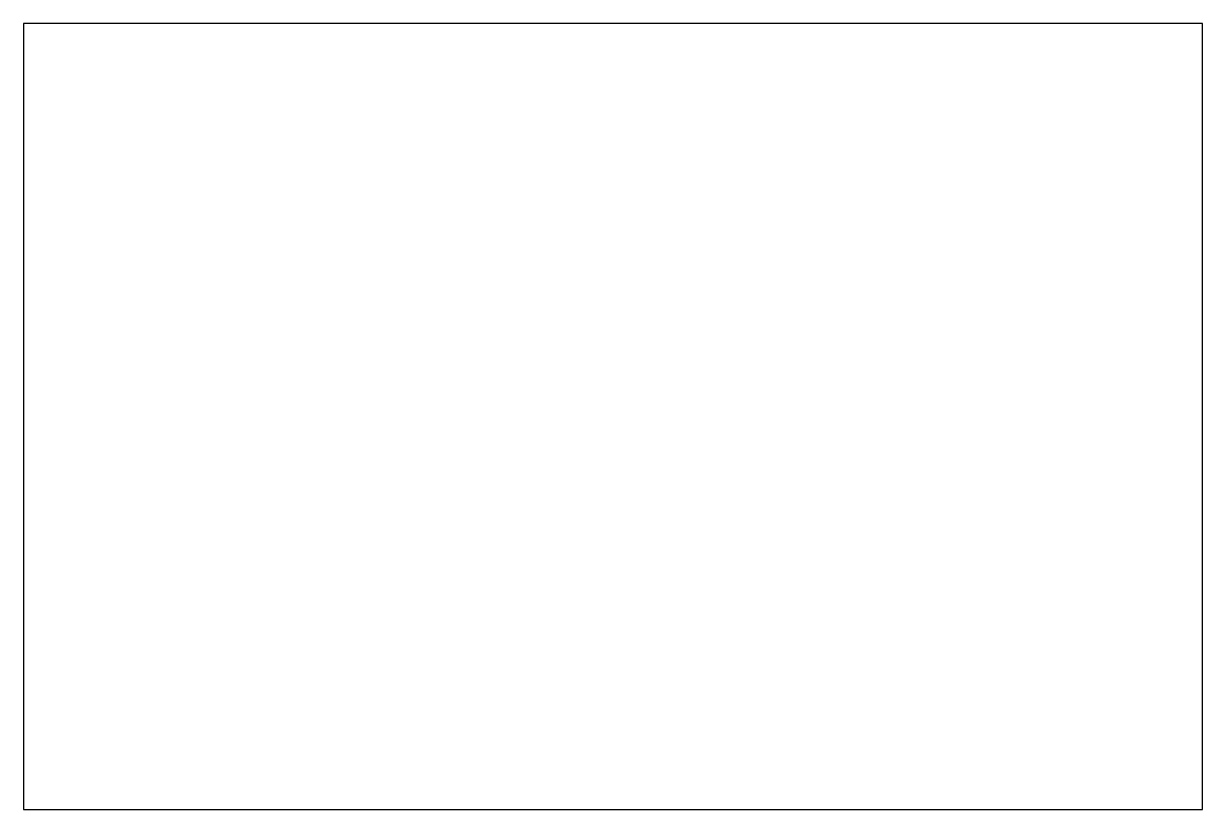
# Model space of a CAD drawing. Extents: x -68 to 68, y -45 to 45.
import ezdxf

# ---------------------------------------------------------------- set-up
doc = ezdxf.new("R2010")
doc.units = 0
doc.header["$MEASUREMENT"] = 0
doc.layers.get('0').update_dxf_attribs({"linetype": 'CONTINUOUS'})

# ---------------------------------------------------------------- blocks, each defined once
blk = doc.blocks.new('PART__FEATURE')
at = {"color": 0}
for p, q in [((-67.5, 45), (-67.5, -45)), ((67.5, 45), (-67.5, 45)), ((67.5, -45), (67.5, 45)), ((-67.5, -45), (67.5, -45))]:
    blk.add_line(p, q, dxfattribs=at)

msp = doc.modelspace()

# ---------------------------------------------------------------- block references
at = {"color": 1, "lineweight": 0}
msp.add_blockref('PART__FEATURE', (0, 0), dxfattribs=at)

doc.saveas('drawing.dxf')
